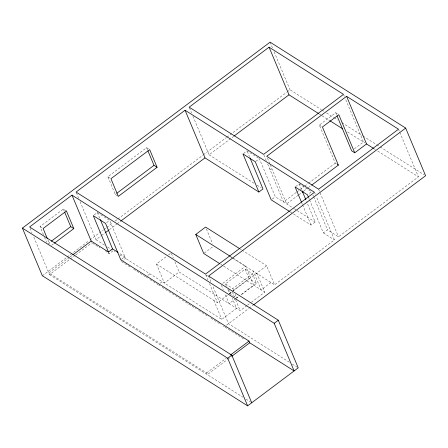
<?xml version="1.0" encoding="UTF-8"?>
<svg xmlns="http://www.w3.org/2000/svg" width="448" height="448" viewBox="0 0 448 448"><rect width="100%" height="100%" fill="white"/><g stroke="black" fill="none" stroke-linecap="round" stroke-linejoin="round"><path stroke-width="0.34" stroke-dasharray="2.24 1.68" d="M43.456 234.73L40.034 226.548L63.364 209.037L66.444 210.986M117.818 196.062L115.254 194.432L107.867 176.77L146.608 147.683L149.688 149.632M47.958 243.746L50.736 241.662M115.254 194.432L116.362 193.603M51.593 245.286L53.816 243.617M94.282 214.855L97.356 212.548L109.676 220.354L125.619 258.462L123.054 260.389M106.602 222.662L109.676 220.354M42.325 275.738L66.685 257.449M67.239 257.034L88.833 240.822M89.947 239.982L103.359 229.914M103.919 229.494L106.154 227.819M106.714 227.399L112.862 222.785M115.097 221.105L117.331 219.425M117.891 219.005L202.832 155.238M203.392 154.818L226.307 137.614M226.867 137.2L286.658 92.305M287.218 91.885L290.013 89.79L321.255 109.592M69.434 257.398L48.787 272.899L206.606 372.926L207.323 374.634L227.41 359.554M69.994 256.984L72.223 255.304M33.846 237.182L49.504 274.613L75.174 255.343M75.729 254.923L91.913 242.777M80.119 201.718L96.012 239.697L101.041 235.922M101.601 235.502L104.95 232.982M109.424 229.628L116.687 224.174M117.247 223.754L120.042 221.654M192.937 116.178L209.098 154.801L233.682 136.343M105.543 250.158L106.26 251.866L109.2 253.73L113.299 250.656L115.058 251.77M243.466 153.541L247.05 150.847L258.782 158.284M121.318 259.442L124.902 256.754L118.451 252.661M255.786 161.347L259.37 158.659L275.313 196.767L293.614 208.37M336.308 163.806L335.278 163.156L319.34 125.042L335.726 112.739L338.806 114.694M246.893 305.62L240.19 310.654L179.15 271.97L164.399 283.046L156.43 263.99L166.264 256.609M168.448 254.968L171.181 252.913L173.303 257.998M147.857 275.397L149.906 273.857M160.177 283.203L162.226 281.663M272.238 199.074L275.313 196.767M204.282 253.103L213.567 246.131M295.63 186.603L299.214 183.91L311.534 191.716L307.95 194.41M296.341 192.382L283.55 201.986L267.523 163.671M296.901 191.968L304.13 186.536M304.685 186.122L308.022 183.613M308.582 183.198L335.278 163.156M354.346 148.837L363.451 142.005L345.408 98.874M298.312 195.171L286.63 203.941L270.34 165.004M298.866 194.751L301.65 192.668M303.873 190.994L307.765 188.07M308.325 187.656L310.548 185.982M222.807 283.315L245.711 266.118L253.686 285.174L240.274 295.238M226.498 286.44L225.434 283.898L245.101 269.136L252.493 273.818L256.48 283.343L240.638 295.238M293.479 213.954L311.058 225.098L315.157 222.018L306.656 201.695M225.434 283.898L232.826 288.585L252.493 273.818M227.825 289.615L229.421 293.429L231.605 291.788M232.154 291.374L249.088 278.662L256.48 283.343M156.43 263.99L217.465 302.674L228.939 294.062M229.482 293.653L232.215 291.598M233.335 290.763L266.633 265.759L274.607 284.816L334.426 239.904L316.383 196.773M235.805 298.592L229.102 303.626L224.851 293.468M236.365 298.178L239.714 295.658M309.562 199.875L323.378 232.904L327.477 229.83L338.526 236.83L418.421 176.848L399.571 131.785M229.421 293.429L236.813 298.11L238.454 296.878M119.75 254.744L221.782 319.413L236.533 308.336L232.277 298.172M270.95 282.498L261.117 289.878L253.142 270.827M247.453 305.2L250.802 302.686M251.362 302.266L264.774 292.197L256.799 273.146M226.47 325.22L248.618 308.594M249.172 308.174L253.081 305.239M206.606 372.926L226.139 358.26M227.97 359.139L231.319 356.625M321.849 109.967L324.206 111.462M326.564 112.952L333.637 117.438M334.225 117.813L337.764 120.053M341.891 122.668L362.522 135.744M363.11 136.119L376.079 144.34M376.673 144.715L379.618 146.58M380.206 146.955L424.418 174.978M319.133 113.915L321.496 115.416M322.084 115.791L329.179 120.282M347.497 131.891L364.991 142.979M374.192 148.814L375.374 149.565M377.731 151.06L418.421 176.848M319.34 125.042L322.42 126.997M269.601 168.644L272.681 170.593M209.098 154.801L254.206 183.389M257.135 185.248L261.234 187.846M294.196 208.734L296.526 210.213M297.108 210.582L315.157 222.018M289.962 211.725L292.897 213.584M323.378 232.904L334.426 239.904M240.223 249.021L241.399 249.766M241.987 250.141L266.633 265.759M107.867 176.77L110.432 178.394M230.434 256.435L232.786 257.925M233.374 258.294L245.711 266.118M229.964 256.519L231.717 257.634M232.305 258.009L274.607 284.816M220.774 264.314L223.126 265.804M223.714 266.179L264.774 292.197M205.85 274.887L207.614 276.007M96.012 239.697L104.653 245.179M107.537 247.005L112.146 249.928M289.358 362.242L228.519 323.68L212.626 285.701M292.314 364.112L298.222 367.858M92.484 243.141L99.949 247.867M121.52 261.542L130.194 267.036M133.666 269.237L145.807 276.931M146.395 277.306L147.566 278.051M149.912 279.535L158.127 284.743M158.715 285.113L159.886 285.858M162.232 287.342L196.258 308.907M198.604 310.397L208.578 316.719M210.924 318.203L220.898 324.526M223.244 326.015L224.42 326.754M225.008 327.13L243.846 339.069M40.034 226.548L43.114 228.502M49.504 274.613L242.956 397.219M245.874 399.067L250.55 402.03M398.496 129.209L399.302 131.141M343.79 95.01L344.327 96.298M335.726 112.739L336.526 114.643M270.088 42.151L272.507 47.947M274.126 51.811L290.013 89.79M318.595 189.19L338.526 236.83M314.77 192.914L315.308 194.202M312.861 194.891L313.393 196.162M313.662 196.801L327.477 229.83M308.767 197.971L309.294 199.242M299.214 183.91L301.605 189.627M301.762 202.866L302.294 204.137M302.557 204.77L311.058 225.098M267.484 158.166L270.082 164.382M263.883 154.974L266.224 160.563M247.318 151.486L249.441 156.565M189.437 107.806L191.593 112.958M245.101 269.136L249.088 278.662M232.826 288.585L233.626 290.489M235.217 294.302L236.813 298.11M206.394 228.984L212.503 243.589M232.484 292.236L234.343 296.682M235.67 299.858L240.19 310.654M228.558 289.285L230.418 293.726M221.396 285.208L223.255 289.654M208.589 276.041L211.282 282.481M205.778 274.725L207.9 279.81M209.496 283.618L217.465 302.674M213.808 300.356L221.782 319.413M146.608 147.683L147.666 150.203M174.899 261.806L179.15 271.97M97.356 212.548L100.027 218.932M108.483 252.022L109.2 253.73M76.35 192.707L78.775 198.498M63.364 209.037L64.417 211.551M47.852 239.826L49.694 244.227M44.509 237.244L46.614 242.278M30.111 228.25L31.976 232.714"/><path stroke-width="0.67" d="M405.675 128.089L208.589 276.041L278.292 320.219L298.222 367.858L247.621 405.849L42.325 275.738L22.4 228.099L270.088 42.151L405.675 128.089L425.6 175.722L253.641 304.819M117.863 252.291L112.582 248.942L108.483 252.022L93.262 215.622L105.577 223.429L120.803 259.829L249.015 341.085L249.732 342.798L294.123 370.933L274.198 323.299L71.982 195.138L29.579 226.974L231.79 355.135L251.714 402.769M185.074 110.242L76.082 192.063L205.509 274.092L314.502 192.27L185.074 110.242L204.999 157.875L258.894 192.035L262.993 188.961L249.973 157.836M269.069 47.18L189.168 107.162L263.626 154.353L343.521 94.371L269.069 47.18L288.994 94.819L318.539 113.546M51.29 241.248L70.734 226.649L73.814 228.603L54.37 243.197M116.917 193.189L154 165.346L157.08 167.3L118.334 196.386L110.947 178.718L149.688 149.632L157.08 167.3M72.783 254.884L91.196 241.063L108.483 252.022M105.51 232.568L108.864 230.048M120.602 221.234L204.999 157.875M234.237 135.923L288.994 94.819M346.601 96.32L266.706 156.302L318.595 189.19L398.496 129.209L346.601 96.32L366.531 143.959L373.604 148.445M219.598 263.57L203.734 253.512L195.765 234.461L205.598 227.074L239.635 248.651M302.204 192.248L303.318 191.414M311.662 185.147L338.358 165.105L322.42 126.997L338.806 114.694L354.749 152.802L366.531 143.959M230.602 354.911L249.015 341.085M22.4 228.099L227.69 358.21L231.79 355.135M274.198 323.299L278.292 320.219M231.874 356.205L249.732 342.798M329.767 120.658L342.765 128.895M354.749 152.802L351.669 150.847L337.058 115.914M337.333 164.455L338.358 165.105M289.38 211.355L271.214 199.842L255.27 161.734L242.956 153.927L258.894 192.035M195.765 234.461L229.846 256.06M308.498 197.333L307.434 194.796L295.12 186.984L301.493 202.233M302.137 190.898L305.855 199.791M147.93 150.836L154 165.346M227.69 358.21L247.621 405.849M100.296 219.57L112.582 248.942M71.982 195.138L91.196 241.063M73.814 228.603L66.444 210.986L43.114 228.502L47.326 238.566M64.68 212.178L70.734 226.649"/></g></svg>
